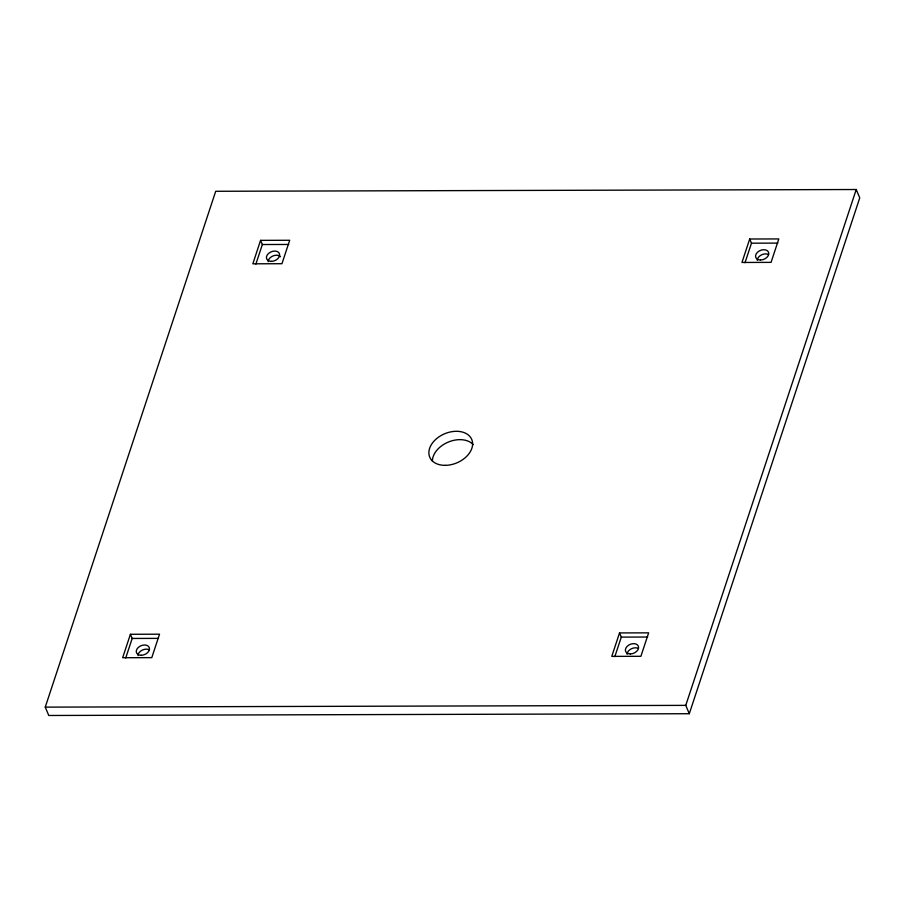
<?xml version="1.0" encoding="UTF-8"?>
<svg xmlns="http://www.w3.org/2000/svg" width="905" height="905" viewBox="0 0 905 905"><rect width="100%" height="100%" fill="white"/><g stroke="black" fill="none" stroke-linecap="round" stroke-linejoin="round"><path stroke-width="1.36" d="M45.25 707.133L215.707 191.283L856.221 189.518L859.75 197.867L689.293 713.717L48.779 715.482L45.25 707.133L685.764 705.368L689.293 713.717M130.411 634.281L122.661 657.72L151.78 657.641L159.529 634.19L130.411 634.281L132.175 638.455L125.716 657.992M260.572 240.357L252.834 263.808L281.941 263.717L289.69 240.278L260.572 240.357L262.337 244.531L255.889 264.068M619.529 632.934L611.78 656.374L640.898 656.295L648.647 632.844L619.529 632.934L621.294 637.109L614.834 656.645M749.702 239.011L741.953 262.461L771.06 262.371L778.809 238.931L749.702 239.011L751.467 243.185L745.007 262.722M685.764 705.368L856.221 189.518M262.337 244.531L288.684 244.452M751.467 243.185L777.802 243.106M132.175 638.455L158.511 638.376M621.294 637.109L647.629 637.03M757.281 260.391A6.901 4.785 -22.9 0 1 761.365 254.961A6.901 4.785 -22.9 0 1 768.583 254.565M627.108 654.315A6.901 4.785 -22.9 0 1 631.192 648.885A6.901 4.785 -22.9 0 1 638.421 648.489M137.99 655.661A6.901 4.785 -22.9 0 1 142.074 650.231A6.901 4.785 -22.9 0 1 149.302 649.835M268.163 261.737A6.901 4.785 -22.9 0 1 273.061 255.934A6.901 4.785 -22.9 0 1 280.516 256.726M432.386 461.143A22.795 15.781 -22.9 0 1 448.563 441.957A22.795 15.781 -22.9 0 1 473.191 444.593M445.113 465.351A22.795 15.781 -22.9 0 0 471.867 439.762A22.795 15.781 -22.9 0 0 435.237 439.864A22.795 15.781 -22.9 0 0 445.113 465.351M760.438 260.029A6.901 4.785 -22.9 0 0 768.549 252.269A6.901 4.785 -22.9 0 0 757.451 252.303A6.901 4.785 -22.9 0 0 760.438 260.029M630.276 653.942A6.901 4.785 -22.9 0 0 638.376 646.193A6.901 4.785 -22.9 0 0 627.278 646.227A6.901 4.785 -22.9 0 0 630.276 653.942M141.146 655.288A6.901 4.785 -22.9 0 0 149.257 647.539A6.901 4.785 -22.9 0 0 138.16 647.573A6.901 4.785 -22.9 0 0 141.146 655.288M271.319 261.375A6.901 4.785 -22.9 0 0 279.419 253.615A6.901 4.785 -22.9 0 0 268.332 253.649A6.901 4.785 -22.9 0 0 271.319 261.375"/></g></svg>
